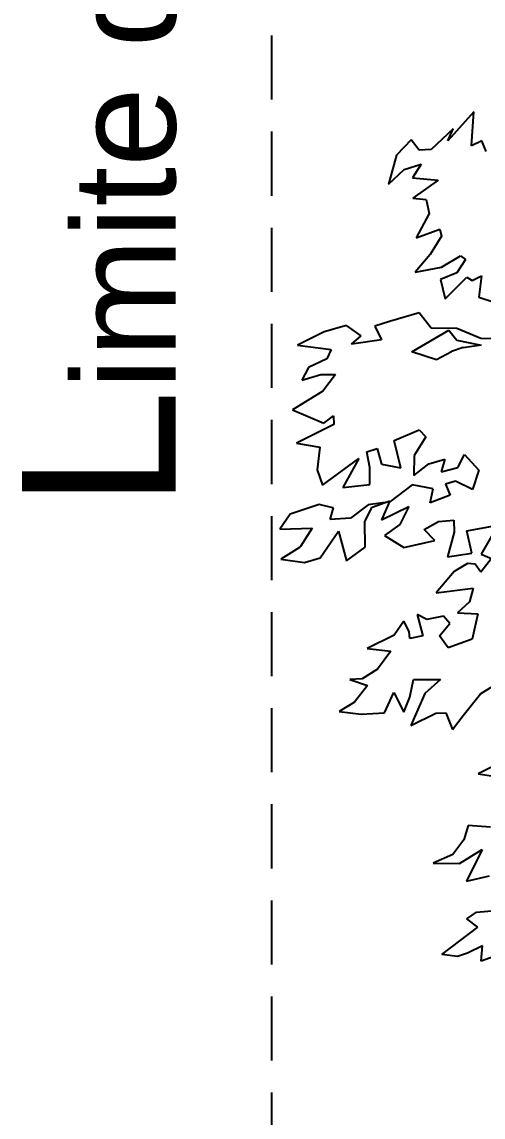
# Model space of a CAD drawing. Header units: millimetres. Extents: x 1514 to 1688, y 984 to 1013.
# Drawn here: x 1515.156 to 1516.957, y 1006.043 to 1010.317 of the extents above; entities that cross this region are included whole.
import ezdxf

# ---------------------------------------------------------------- set-up
doc = ezdxf.new("R2010")
doc.units = ezdxf.units.MM
doc.linetypes.add('CACHE', pattern=[0.375, 0.25, -0.125])
doc.layers.add('Limites', color=7, linetype='Continuous')
doc.layers.add('Texte', color=7, linetype='Continuous')
doc.styles.get("Standard").update_dxf_attribs({"font": 'arial.ttf'})

# ---------------------------------------------------------------- blocks, each defined once
blk = doc.blocks.new('E13')
at = {"color": 84, "true_color": 0x2aaf18}
for p, q in [((0.9092, 20.1163), (0.8358, 20.0347)), ((0.9029, 20.0201), (0.9092, 20.1163)), ((0.8506, 20.0688), (0.7885, 20.0099)), ((0.8358, 20.0347), (0.8506, 20.0688)), ((0.7318, 20.037), (0.6895, 19.994)), ((0.7542, 20.008), (0.7318, 20.037)), ((0.9324, 20.0341), (0.9029, 20.0201)), ((0.9442, 20.0037), (0.9324, 20.0341)), ((0.6895, 19.994), (0.6672, 19.9112)), ((0.7885, 20.0099), (0.7542, 20.008)), ((0.7121, 19.9533), (0.7595, 19.9678)), ((0.7595, 19.9678), (0.7358, 19.9298)), ((0.7595, 19.9678), (0.7595, 19.9678)), ((0.6672, 19.9112), (0.7121, 19.9533)), ((0.7358, 19.9298), (0.8084, 19.9231)), ((0.8084, 19.9231), (0.7362, 19.8718)), ((0.7362, 19.8718), (0.7738, 19.8681)), ((0.7738, 19.8681), (0.7822, 19.8285)), ((0.7822, 19.8285), (0.7822, 19.8285)), ((0.5483, 19.5099), (0.4844, 19.4921)), ((0.5897, 19.4813), (0.5483, 19.5099)), ((0.6704, 19.5214), (0.6288, 19.5086)), ((0.6288, 19.5086), (0.6475, 19.4693)), ((0.4844, 19.4921), (0.4084, 19.4543)), ((0.5623, 19.4569), (0.5897, 19.4813)), ((0.6475, 19.4693), (0.5623, 19.4569)), ((0.8616, 19.4689), (0.9306, 19.4541)), ((1.0077, 19.4721), (0.9293, 19.4732)), ((0.4084, 19.4543), (0.5041, 19.4424)), ((0.5041, 19.4424), (0.4918, 19.4157)), ((0.8034, 19.4127), (0.7331, 19.4351)), ((0.8457, 19.4352), (0.8034, 19.4127)), ((0.8458, 19.436), (0.8457, 19.4352)), ((0.8789, 19.4478), (0.8458, 19.436)), ((0.9306, 19.4541), (0.8788, 19.4467)), ((0.8788, 19.4467), (0.8789, 19.4478)), ((0.4918, 19.4157), (0.4396, 19.3913)), ((0.4396, 19.3913), (0.4208, 19.3548)), ((0.4208, 19.3548), (0.4751, 19.3707)), ((0.4396, 19.3913), (0.4396, 19.3913)), ((0.4751, 19.3707), (0.5168, 19.3713)), ((0.5168, 19.3713), (0.481, 19.3237)), ((0.481, 19.3237), (0.3943, 19.2705)), ((0.3943, 19.2705), (0.4835, 19.2334)), ((0.4835, 19.2334), (0.5108, 19.254)), ((0.5108, 19.254), (0.5116, 19.2293)), ((0.5108, 19.254), (0.5108, 19.254)), ((0.5116, 19.2293), (0.406, 19.1759)), ((0.406, 19.1759), (0.4726, 19.1652)), ((0.4726, 19.1652), (0.4647, 19.1003)), ((0.4795, 19.0574), (0.583, 19.1329)), ((0.583, 19.1329), (0.5377, 19.0503)), ((0.4647, 19.1003), (0.4795, 19.0574)), ((0.4647, 19.1003), (0.4647, 19.1003)), ((0.4704, 19.0024), (0.3879, 18.9746)), ((0.5087, 18.9927), (0.4704, 19.0024)), ((0.3879, 18.9746), (0.359, 18.9321)), ((0.5015, 18.9591), (0.5106, 18.9925)), ((0.5106, 18.9925), (0.5087, 18.9927)), ((0.359, 18.9321), (0.4501, 18.9346)), ((0.4501, 18.9346), (0.4169, 18.8833)), ((0.5595, 18.9633), (0.5015, 18.9591)), ((0.4732, 18.8506), (0.5255, 18.9261)), ((0.5255, 18.9261), (0.5483, 18.8418)), ((0.4148, 18.8805), (0.3611, 18.8467)), ((0.4169, 18.8833), (0.4148, 18.8805)), ((0.3611, 18.8467), (0.4286, 18.8377)), ((0.4286, 18.8377), (0.4732, 18.8506)), ((0.863, 18.6946), (0.9207, 18.6921)), ((0.8936, 18.0905), (0.8811, 18.0506)), ((0.9566, 18.0865), (0.8936, 18.0905)), ((0.8811, 18.0506), (0.8503, 18.0085)), ((0.8503, 18.0085), (0.7945, 17.9844)), ((0.8692, 17.9832), (0.9328, 18.023)), ((0.9328, 18.023), (0.8891, 17.9325)), ((0.7945, 17.9844), (0.8692, 17.9832)), ((0.8891, 17.9325), (0.9537, 17.9484)), ((0.8894, 17.8263), (0.9173, 17.845)), ((0.9173, 17.845), (1.0035, 17.8528)), ((0.9208, 17.8023), (0.8894, 17.8263)), ((0.8183, 17.7248), (0.9208, 17.8023)), ((0.8633, 17.7195), (0.8183, 17.7248)), ((0.8914, 17.7287), (0.8633, 17.7195)), ((0.9338, 17.749), (0.8914, 17.7287)), ((0.9305, 17.7057), (0.9338, 17.749)), ((0.9773, 17.723), (0.9305, 17.7057)), ((0.9305, 17.7057), (0.9305, 17.7057))]:
    blk.add_line(p, q, dxfattribs=at)
at = {"color": 62, "true_color": 0xacc205}
for p, q in [((0.7822, 19.8285), (0.7455, 19.7593)), ((0.7455, 19.7593), (0.8128, 19.7834)), ((0.8128, 19.7834), (0.8178, 19.7641)), ((0.8178, 19.7641), (0.7854, 19.7116)), ((0.7854, 19.7116), (0.7429, 19.6618)), ((0.8179, 19.6761), (0.8715, 19.708)), ((0.8858, 19.6974), (0.861, 19.6595)), ((0.8715, 19.708), (0.8858, 19.6974)), ((0.7429, 19.6618), (0.8179, 19.6761)), ((0.861, 19.6595), (0.8152, 19.6411)), ((0.8281, 19.5862), (0.8896, 19.6479)), ((0.8896, 19.6479), (0.9048, 19.638)), ((0.9048, 19.638), (0.9316, 19.6511)), ((0.9316, 19.6511), (0.924, 19.5911)), ((0.8152, 19.6411), (0.8281, 19.5862)), ((0.924, 19.5911), (0.9701, 19.5754)), ((0.7538, 19.5464), (0.6704, 19.5214)), ((0.7884, 19.5029), (0.7538, 19.5464)), ((0.7331, 19.4351), (0.8383, 19.4972)), ((0.7884, 19.5029), (0.7884, 19.5029)), ((0.8614, 19.5022), (0.7884, 19.5029)), ((0.8383, 19.4972), (0.8616, 19.4689)), ((0.9293, 19.4732), (0.8614, 19.5022)), ((0.6836, 19.1839), (0.7541, 19.2137)), ((0.7541, 19.2137), (0.7734, 19.1941)), ((0.7022, 19.1059), (0.6836, 19.1839)), ((0.7734, 19.1941), (0.7398, 19.1409)), ((0.7398, 19.1409), (0.7393, 19.0841)), ((0.7816, 19.1177), (0.8273, 19.1304)), ((0.8273, 19.1304), (0.817, 19.0952)), ((0.8642, 19.1076), (0.8833, 19.144)), ((0.8833, 19.144), (0.9234, 19.0993)), ((0.647, 19.1166), (0.7022, 19.1059)), ((0.7393, 19.0841), (0.7816, 19.1177)), ((0.817, 19.0952), (0.8642, 19.1076)), ((0.9234, 19.0993), (0.906, 19.0448)), ((0.7346, 19.0579), (0.6711, 19.0098)), ((0.7943, 19.0466), (0.7346, 19.0579)), ((0.8574, 19.0683), (0.8295, 19.0602)), ((0.8295, 19.0602), (0.8422, 19.0289)), ((0.906, 19.0448), (0.8574, 19.0683)), ((0.8089, 18.9537), (0.8528, 18.9579)), ((0.8346, 18.854), (0.9043, 18.8639)), ((0.7489, 18.69), (0.7651, 18.629)), ((0.7762, 18.6755), (0.7489, 18.69)), ((0.8235, 18.6852), (0.7762, 18.6755)), ((0.8417, 18.6648), (0.8235, 18.6852)), ((0.9207, 18.6921), (0.9046, 18.6194)), ((0.7106, 18.6711), (0.683, 18.6315)), ((0.7254, 18.6415), (0.7106, 18.6711)), ((0.8117, 18.6292), (0.8417, 18.6648)), ((0.8417, 18.6648), (0.8417, 18.6648)), ((0.683, 18.6315), (0.6069, 18.5929)), ((0.7277, 18.6216), (0.7254, 18.6415)), ((0.7651, 18.629), (0.7277, 18.6216)), ((0.8364, 18.5951), (0.8117, 18.6292)), ((0.6069, 18.5929), (0.6738, 18.5859)), ((0.9046, 18.6194), (0.8364, 18.5951)), ((0.6738, 18.5859), (0.6358, 18.5347)), ((0.6358, 18.5347), (0.5928, 18.5076)), ((0.6358, 18.5347), (0.6358, 18.5347)), ((0.5928, 18.5076), (0.5578, 18.5057)), ((0.5578, 18.5057), (0.6076, 18.4886)), ((0.7282, 18.4548), (0.7377, 18.5052)), ((0.7377, 18.5052), (0.8144, 18.5058)), ((0.7377, 18.5052), (0.7377, 18.5052)), ((0.8144, 18.5058), (0.7707, 18.4656)), ((0.6076, 18.4886), (0.5707, 18.4411)), ((0.6556, 18.4111), (0.6819, 18.4686)), ((0.6819, 18.4686), (0.7106, 18.4125)), ((0.9288, 18.4649), (0.9637, 18.486)), ((0.5707, 18.4411), (0.5269, 18.4141)), ((0.7106, 18.4125), (0.7282, 18.4548)), ((0.7707, 18.4656), (0.7305, 18.375)), ((0.8797, 18.4034), (0.9288, 18.4649)), ((0.5269, 18.4141), (0.59, 18.4066)), ((0.59, 18.4066), (0.6556, 18.4111)), ((0.7305, 18.375), (0.8013, 18.4094)), ((0.8013, 18.4094), (0.8299, 18.411)), ((0.8299, 18.411), (0.849, 18.363)), ((0.849, 18.363), (0.8797, 18.4034))]:
    blk.add_line(p, q, dxfattribs=at)
at = {"color": 97, "true_color": 0x25742c}
for p, q in [((0.6061, 19.1512), (0.6353, 19.1611)), ((0.6141, 19.107), (0.6061, 19.1512)), ((0.6353, 19.1611), (0.647, 19.1166)), ((0.6141, 19.107), (0.6141, 19.107)), ((0.6141, 19.0585), (0.6141, 19.107)), ((0.5377, 19.0503), (0.6141, 19.0585)), ((0.7856, 19.0067), (0.7943, 19.0466)), ((0.8422, 19.0289), (0.7856, 19.0067)), ((0.609, 19.0012), (0.5595, 18.9633)), ((0.6711, 19.0098), (0.609, 19.0012)), ((0.6206, 18.9947), (0.6705, 19.0125)), ((0.6705, 19.0125), (0.6474, 18.9585)), ((0.6474, 18.9585), (0.725, 18.9962)), ((0.725, 18.9962), (0.6994, 18.945)), ((0.5996, 18.9535), (0.6206, 18.9947)), ((0.6006, 18.8814), (0.5996, 18.9535)), ((0.6994, 18.945), (0.6562, 18.9142)), ((0.7684, 18.9311), (0.8089, 18.9537)), ((0.8528, 18.9579), (0.8532, 18.9238)), ((0.8894, 18.9275), (0.9778, 18.9435)), ((0.9778, 18.9435), (0.9306, 18.861)), ((0.6562, 18.9142), (0.7104, 18.8798)), ((0.7991, 18.9003), (0.7684, 18.9311)), ((0.8532, 18.9238), (0.8346, 18.854)), ((0.9043, 18.8639), (0.8894, 18.9275)), ((0.5483, 18.8418), (0.6006, 18.8814)), ((0.7104, 18.8798), (0.7991, 18.9003)), ((0.7991, 18.9003), (0.7991, 18.9003)), ((0.9601, 18.8493), (0.9297, 18.8099)), ((0.9306, 18.861), (0.9601, 18.8493)), ((0.8541, 18.8119), (0.8021, 18.7515)), ((0.8918, 18.8345), (0.8541, 18.8119)), ((0.9133, 18.8329), (0.8918, 18.8345)), ((0.9297, 18.8099), (0.9133, 18.8329)), ((0.8021, 18.7515), (0.9081, 18.7642)), ((0.9081, 18.7642), (0.8968, 18.7261)), ((0.8968, 18.7261), (0.863, 18.6946)), ((1.0245, 18.29), (0.922, 18.238)), ((0.922, 18.238), (1.0175, 18.2231))]:
    blk.add_line(p, q, dxfattribs=at)

msp = doc.modelspace()

# ---------------------------------------------------------------- linework, layer by layer
at = {"layer": 'Limites', "linetype": 'CACHE', "transparency": 33554636}
msp.add_line((1516.1316, 1003.2633), (1516.1316, 1013.1233), dxfattribs=at)

# ---------------------------------------------------------------- block references
at = {"color": 45, "true_color": 0xba8d4a, "xscale": 1.37477329816057, "yscale": 1.37477329816057, "zscale": 1.37477329816057}
msp.add_blockref('E13', (1515.6702, 982.3097), dxfattribs=at)

# ---------------------------------------------------------------- texts
at = {"layer": 'Texte', "insert": (1515.156, 1008.4162), "char_height": 0.6, "attachment_point": 1, "rotation": 90}
msp.add_mtext_dynamic_manual_height_columns('L{\\H0.66667x;imite de propriété}', width=8.451737, gutter_width=12.5, heights=[0.8816], dxfattribs=at)

doc.saveas('drawing.dxf')
